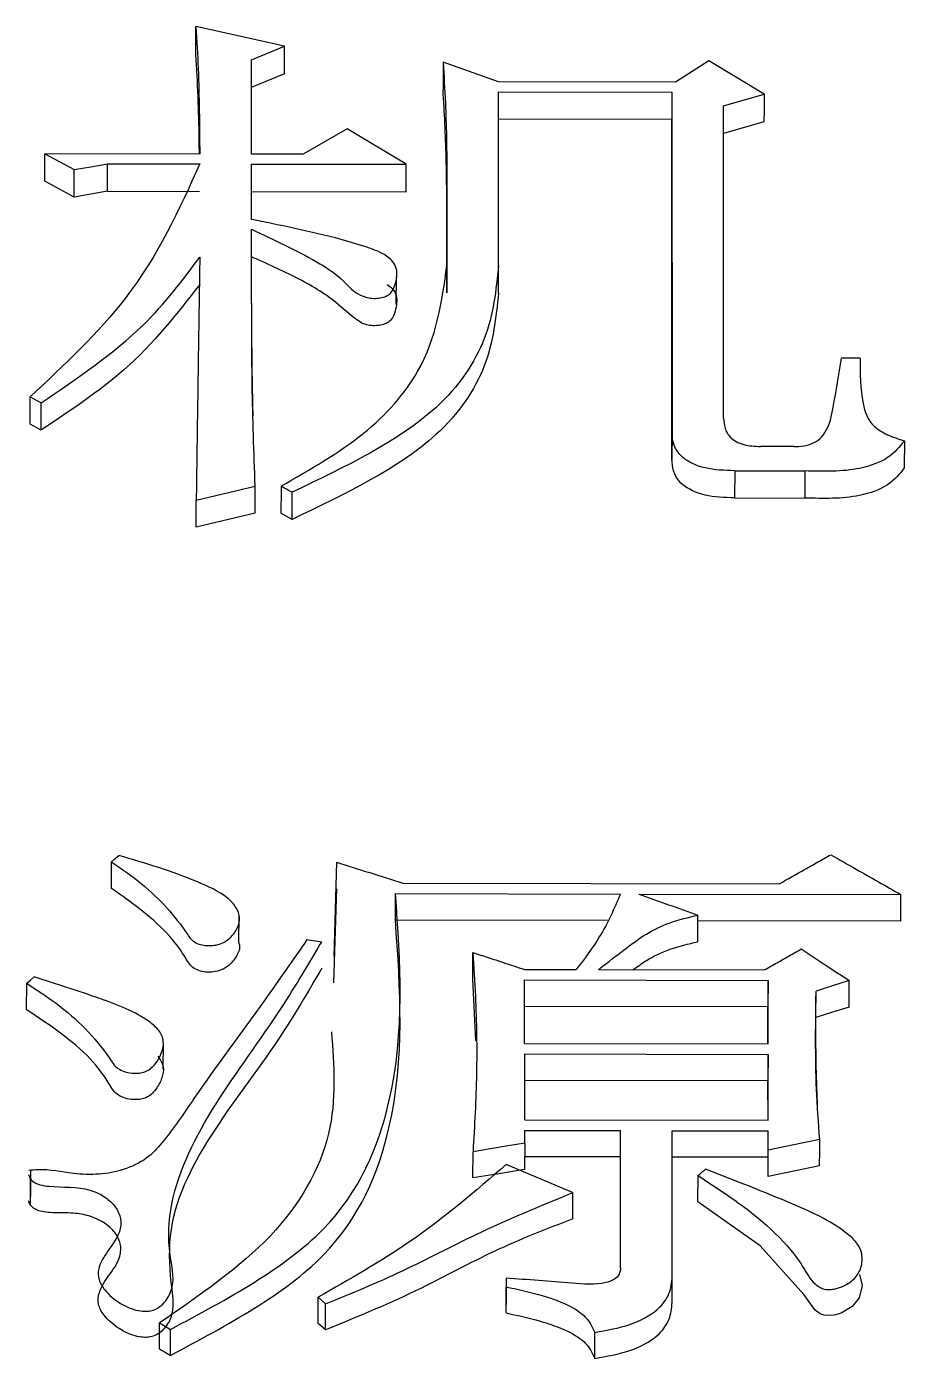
# Model space of a CAD drawing. Header units: millimetres. Extents: x 2271 to 4415, y 823 to 2339.
# Drawn here: x 2761.982 to 2764.557, y 2137.497 to 2141.4 of the extents above; entities that cross this region are included whole.
import ezdxf

# ---------------------------------------------------------------- set-up
doc = ezdxf.new("R2010")
doc.units = ezdxf.units.MM

msp = doc.modelspace()

# ---------------------------------------------------------------- linework, layer by layer
at = {"color": 7, "linetype": 'Continuous', "lineweight": 25}
for p, q in [((2762.7387, 2141.3424), (2762.4791, 2141.4001)), ((2762.6414, 2141.3025), (2762.7387, 2141.3424)), ((2762.6415, 2141.0263), (2762.6414, 2141.3025)), ((2763.2039, 2141.2958), (2763.2036, 2141.2147)), ((2763.3662, 2141.2381), (2763.2039, 2141.2958)), ((2763.9827, 2141.3001), (2763.8854, 2141.2371)), ((2764.145, 2141.2022), (2763.9827, 2141.3001)), ((2762.7385, 2141.2613), (2762.6411, 2141.2215)), ((2763.8854, 2141.2371), (2763.3662, 2141.2381)), ((2763.3662, 2141.2094), (2763.8746, 2141.2084)), ((2763.3664, 2140.6998), (2763.3662, 2141.2094)), ((2763.8746, 2141.2084), (2763.8744, 2141.1275)), ((2763.8746, 2141.2084), (2763.8751, 2140.2112)), ((2764.0261, 2141.1679), (2764.145, 2141.2022)), ((2764.0265, 2140.2523), (2764.0261, 2141.1679)), ((2763.8744, 2141.1275), (2763.3659, 2141.1284)), ((2763.8748, 2140.1315), (2763.8744, 2141.1275)), ((2764.1448, 2141.1212), (2764.0258, 2141.087)), ((2762.9227, 2141.1009), (2762.793, 2141.0261)), ((2763.0959, 2140.9966), (2762.9227, 2141.1009)), ((2762.0355, 2140.9467), (2762.0358, 2141.0275)), ((2762.0358, 2141.0275), (2762.1223, 2140.981)), ((2762.4901, 2141.0266), (2762.0358, 2141.0275)), ((2762.793, 2141.0261), (2762.6415, 2141.0263)), ((2762.1221, 2140.9004), (2762.1223, 2140.981)), ((2762.2194, 2140.9175), (2762.2197, 2140.9982)), ((2762.2197, 2140.9982), (2762.4901, 2140.9977)), ((2762.6415, 2140.9974), (2763.0959, 2140.9966)), ((2762.6416, 2140.8351), (2762.6415, 2140.9974)), ((2763.2149, 2140.979), (2763.2146, 2140.8983)), ((2763.2149, 2140.979), (2763.215, 2140.7001)), ((2762.1221, 2140.9004), (2762.0355, 2140.9467)), ((2762.2194, 2140.9175), (2762.1221, 2140.9004)), ((2762.2194, 2140.9175), (2762.4898, 2140.917)), ((2762.6416, 2140.9167), (2763.0956, 2140.9159)), ((2763.2148, 2140.6198), (2763.2146, 2140.8983)), ((2763.215, 2140.7001), (2763.2148, 2140.6198)), ((2763.3662, 2140.6185), (2763.3664, 2140.6993)), ((2763.0664, 2140.5859), (2763.0667, 2140.667)), ((2764.4266, 2140.4284), (2764.3726, 2140.4285)), ((2761.9926, 2140.2353), (2761.9928, 2140.3151)), ((2761.9928, 2140.3151), (2762.0253, 2140.2974)), ((2762.025, 2140.2176), (2761.9926, 2140.2353)), ((2763.8751, 2140.2112), (2763.8748, 2140.1315)), ((2764.5566, 2140.1863), (2764.5563, 2140.1066)), ((2764.2321, 2140.1691), (2764.1347, 2140.1693)), ((2764.059, 2140.0982), (2764.0588, 2140.0187)), ((2764.059, 2140.0982), (2764.2645, 2140.0979)), ((2764.2645, 2140.0979), (2764.2643, 2140.0183)), ((2762.4797, 2140.012), (2762.6528, 2140.0533)), ((2762.4795, 2139.9326), (2762.4797, 2140.012)), ((2764.0588, 2140.0187), (2764.2643, 2140.0183)), ((2762.6525, 2139.9738), (2762.4795, 2139.9326)), ((2762.7607, 2139.9558), (2762.7282, 2139.9737)), ((2762.2311, 2138.8743), (2762.2313, 2138.9524)), ((2762.8912, 2138.9511), (2762.883, 2138.6752)), ((2762.8909, 2138.8731), (2762.8828, 2138.5977)), ((2763.064, 2138.7809), (2763.0643, 2138.8588)), ((2763.0643, 2138.8588), (2763.724, 2138.8576)), ((2763.0859, 2138.8895), (2764.1892, 2138.8874)), ((2763.7782, 2138.8575), (2764.5462, 2138.8561)), ((2762.6052, 2138.7178), (2762.6054, 2138.7965)), ((2763.6856, 2138.7798), (2763.064, 2138.7809)), ((2763.951, 2138.7179), (2763.9513, 2138.7958)), ((2764.5459, 2138.7782), (2763.9512, 2138.7793)), ((2762.8046, 2138.7241), (2762.8479, 2138.7178)), ((2763.2912, 2138.6085), (2763.2914, 2138.6862)), ((2763.4429, 2138.6365), (2763.5943, 2138.6363)), ((2763.6592, 2138.6361), (2764.146, 2138.6352)), ((2761.9824, 2138.5185), (2761.9826, 2138.5961)), ((2763.2996, 2138.4277), (2763.2912, 2138.6085)), ((2763.4429, 2138.6057), (2764.1568, 2138.6043)), ((2763.4429, 2138.4199), (2763.4429, 2138.6057)), ((2764.1568, 2138.6043), (2764.1566, 2138.5268)), ((2764.1569, 2138.4186), (2764.1568, 2138.6043)), ((2764.2974, 2138.5422), (2764.2975, 2138.5732)), ((2764.1566, 2138.5268), (2763.4427, 2138.5281)), ((2764.1566, 2138.4186), (2764.1566, 2138.5268)), ((2762.3833, 2138.344), (2762.3835, 2138.4222)), ((2763.4429, 2138.4199), (2764.1569, 2138.4186)), ((2763.443, 2138.3889), (2764.1569, 2138.3875)), ((2763.443, 2138.1958), (2763.443, 2138.3889)), ((2764.1569, 2138.3875), (2764.1566, 2138.3102)), ((2764.1569, 2138.1945), (2764.1569, 2138.3875)), ((2764.1566, 2138.3102), (2763.4427, 2138.3116)), ((2764.1567, 2138.1945), (2764.1566, 2138.3102)), ((2763.443, 2138.1958), (2764.1569, 2138.1945)), ((2763.443, 2138.1646), (2763.7243, 2138.1641)), ((2763.443, 2138.1271), (2763.443, 2138.1646)), ((2763.724, 2138.0871), (2763.7243, 2138.1641)), ((2763.7243, 2137.7624), (2763.7243, 2138.1641)), ((2763.8757, 2138.1638), (2764.1569, 2138.1633)), ((2763.8758, 2137.7369), (2763.8757, 2138.1638)), ((2764.157, 2138.1071), (2764.1569, 2138.1633)), ((2763.443, 2138.1271), (2763.4428, 2138.0502)), ((2763.2913, 2138.0255), (2763.2916, 2138.1024)), ((2763.724, 2138.0871), (2763.4428, 2138.0876)), ((2763.7241, 2137.7615), (2763.724, 2138.0871)), ((2764.1567, 2138.0863), (2763.8754, 2138.0868)), ((2764.1567, 2138.0301), (2764.157, 2138.1071)), ((2764.1567, 2138.0301), (2764.1567, 2138.0863)), ((2761.9935, 2138.0482), (2761.9933, 2137.9713)), ((2763.5837, 2137.9828), (2763.3891, 2138.0646)), ((2761.9933, 2137.9466), (2761.9935, 2138.0234)), ((2763.5842, 2137.9057), (2763.5845, 2137.9825)), ((2763.389, 2137.7315), (2763.3888, 2137.655)), ((2763.389, 2137.7315), (2763.389, 2137.7062)), ((2763.8755, 2137.6604), (2763.8758, 2137.7369)), ((2763.3888, 2137.6298), (2763.389, 2137.7062)), ((2762.8371, 2137.5993), (2762.8374, 2137.6756)), ((2762.8374, 2137.6756), (2762.859, 2137.6567)), ((2762.859, 2137.58), (2762.8593, 2137.6564)), ((2763.3888, 2137.6298), (2763.3888, 2137.655)), ((2762.3719, 2137.5243), (2762.3722, 2137.6006)), ((2762.4044, 2137.5053), (2762.4046, 2137.5816)), ((2762.8587, 2137.5803), (2762.8371, 2137.5993)), ((2763.6484, 2137.4967), (2763.6486, 2137.5729))]:
    msp.add_line(p, q, dxfattribs=at)
at = {"color": 7, "linetype": 'Continuous', "lineweight": 25, "flags": 128}
for points in [[(2762.4788, 2141.3189), (2762.479, 2141.3644), (2762.4791, 2141.4001)], [(2762.7385, 2141.2613), (2762.7386, 2141.3067), (2762.7387, 2141.3424)], [(2764.145, 2141.2022), (2764.1449, 2141.1569), (2764.1448, 2141.1212)], [(2762.1223, 2140.981), (2762.171, 2140.9896), (2762.2197, 2140.9982)], [(2763.0956, 2140.9159), (2763.0958, 2140.9611), (2763.0959, 2140.9966)], [(2762.025, 2140.2176), (2762.0251, 2140.2525), (2762.0252, 2140.2749), (2762.0253, 2140.2974)], [(2762.6525, 2139.9738), (2762.6527, 2140.0183), (2762.6528, 2140.0533)], [(2762.7285, 2140.0532), (2762.7284, 2140.0184), (2762.7283, 2139.9961), (2762.7282, 2139.9737)], [(2762.761, 2140.0353), (2762.7528, 2140.0398), (2762.7447, 2140.0442), (2762.7366, 2140.0487), (2762.7285, 2140.0532)], [(2762.7607, 2139.9558), (2762.7608, 2139.9906), (2762.7609, 2140.0129), (2762.761, 2140.0353)], [(2762.2313, 2138.9524), (2762.2421, 2138.9615), (2762.2529, 2138.9707)], [(2764.5459, 2138.7782), (2764.5461, 2138.8218), (2764.5462, 2138.8561)], [(2761.9826, 2138.596), (2761.9934, 2138.6053), (2762.0042, 2138.6145)], [(2764.3948, 2138.6039), (2764.3705, 2138.5962), (2764.3461, 2138.5886), (2764.3218, 2138.5809), (2764.2975, 2138.5732)], [(2764.3946, 2138.5263), (2764.3947, 2138.5698), (2764.3948, 2138.6039)], [(2764.3946, 2138.5263), (2764.3459, 2138.511), (2764.2972, 2138.4956)], [(2764.1567, 2138.0863), (2764.1568, 2138.1294), (2764.1569, 2138.1633)], [(2763.443, 2138.1271), (2763.3946, 2138.1192), (2763.3431, 2138.1108), (2763.2916, 2138.1024)], [(2764.3084, 2138.138), (2764.2608, 2138.1283), (2764.2089, 2138.1177), (2764.157, 2138.1071)], [(2764.3081, 2138.0611), (2764.3083, 2138.1042), (2764.3084, 2138.138)], [(2763.4428, 2138.0502), (2763.367, 2138.0378), (2763.2913, 2138.0255)], [(2764.3081, 2138.0611), (2764.2324, 2138.0456), (2764.1567, 2138.0301)], [(2763.9512, 2137.9555), (2763.9513, 2137.9835), (2763.9514, 2138.0079), (2763.9515, 2138.0323)], [(2764.4249, 2137.7423), (2764.4326, 2137.71), (2764.4237, 2137.6741), (2764.4036, 2137.6488), (2764.3712, 2137.6296), (2764.3507, 2137.6235), (2764.3339, 2137.6219), (2764.3211, 2137.6234), (2764.3098, 2137.6276), (2764.2949, 2137.6382), (2764.2618, 2137.6835), (2764.1335, 2137.8264), (2763.9512, 2137.9555), (2763.9512, 2137.9555)], [(2762.3722, 2137.6006), (2762.3884, 2137.5911), (2762.4046, 2137.5816)], [(2762.3719, 2137.5243), (2762.3802, 2137.5195), (2762.3884, 2137.5147), (2762.4044, 2137.5053)]]:
    msp.add_lwpolyline(points, dxfattribs=at)
at = {"color": 7, "linetype": 'Continuous', "lineweight": 25}
for points, knots in [([(2762.4791, 2141.4001), (2762.4814, 2141.3591), (2762.4861, 2141.2767), (2762.4891, 2141.1522), (2762.4898, 2141.0685), (2762.4901, 2141.0266)], [0, 0, 0, 0, 0.3308169, 0.6653894, 1, 1, 1, 1]), ([(2762.489, 2141.0266), (2762.4889, 2141.0407), (2762.4884, 2141.0966), (2762.4859, 2141.1941), (2762.4812, 2141.2773), (2762.4788, 2141.3189)], [0, 0, 0, 0, 0.143275, 0.571599, 1, 1, 1, 1]), ([(2763.2039, 2141.2958), (2763.2063, 2141.2559), (2763.2106, 2141.1834), (2763.2139, 2141.0777), (2763.2145, 2141.0119), (2763.2149, 2140.979)], [0, 0, 0, 0, 0.3791836, 0.6895692, 1, 1, 1, 1]), ([(2763.2146, 2140.8983), (2763.2142, 2140.9381), (2763.2135, 2141.011), (2763.2095, 2141.1164), (2763.2056, 2141.1819), (2763.2036, 2141.2147)], [0, 0, 0, 0, 0.375918, 0.687936, 1, 1, 1, 1]), ([(2762.4901, 2140.9977), (2762.4294, 2140.8634), (2762.3205, 2140.6222), (2762.0935, 2140.4094), (2761.9928, 2140.3151)], [0, 0, 0, 0, 0.556811, 1, 1, 1, 1]), ([(2762.6417, 2140.8061), (2762.7074, 2140.7756), (2762.8022, 2140.7316), (2762.9092, 2140.6641), (2762.9433, 2140.6159), (2762.9899, 2140.6038), (2763.0097, 2140.6033), (2763.0287, 2140.6064), (2763.0439, 2140.6132), (2763.0563, 2140.6253), (2763.0658, 2140.6515), (2763.0729, 2140.6826), (2763.0557, 2140.7151), (2763.0234, 2140.7392), (2762.9046, 2140.7799), (2762.7729, 2140.8084), (2762.6612, 2140.8311), (2762.6416, 2140.8351)], [0, 0, 0, 0, 0.209543, 0.302706, 0.395798, 0.412004, 0.428186, 0.444961, 0.461038, 0.475088, 0.504153, 0.574083, 0.604651, 0.646233, 0.701501, 0.94765, 1, 1, 1, 1]), ([(2762.6528, 2140.0533), (2762.6492, 2140.1526), (2762.6428, 2140.3288), (2762.6425, 2140.5794), (2762.6419, 2140.7305), (2762.6416, 2140.806)], [0, 0, 0, 0, 0.392543, 0.696266, 1, 1, 1, 1]), ([(2762.0253, 2140.2974), (2762.1326, 2140.3705), (2762.3229, 2140.5002), (2762.4394, 2140.6566), (2762.4902, 2140.7248)], [0, 0, 0, 0, 0.564151, 1, 1, 1, 1]), ([(2762.4902, 2140.7248), (2762.4889, 2140.6401), (2762.4865, 2140.4799), (2762.483, 2140.2422), (2762.4808, 2140.0887), (2762.4797, 2140.012)], [0, 0, 0, 0, 0.359303, 0.679648, 1, 1, 1, 1]), ([(2763.0394, 2140.6444), (2763.0449, 2140.6405), (2763.0581, 2140.6312), (2763.0717, 2140.6039), (2763.0652, 2140.5726), (2763.0568, 2140.5447), (2763.0409, 2140.5314), (2763.0255, 2140.5256), (2763.0077, 2140.5231), (2762.9887, 2140.5238), (2762.9684, 2140.529), (2762.933, 2140.5519), (2762.8815, 2140.6031), (2762.7758, 2140.6662), (2762.6865, 2140.7057), (2762.6414, 2140.7256)], [0, 0, 0, 0, 0.034268, 0.082278, 0.186458, 0.246156, 0.270401, 0.294761, 0.317751, 0.343591, 0.370378, 0.404227, 0.551168, 0.773384, 1, 1, 1, 1]), ([(2762.7285, 2140.0532), (2762.8136, 2140.1019), (2762.9818, 2140.1983), (2763.176, 2140.4202), (2763.2003, 2140.5944), (2763.215, 2140.7001)], [0, 0, 0, 0, 0.287344, 0.567754, 1, 1, 1, 1]), ([(2763.3664, 2140.6998), (2763.359, 2140.628), (2763.3442, 2140.4837), (2763.1725, 2140.232), (2762.9182, 2140.1104), (2762.761, 2140.0353)], [0, 0, 0, 0, 0.274101, 0.551296, 1, 1, 1, 1]), ([(2762.4899, 2140.6445), (2762.4231, 2140.5581), (2762.3026, 2140.4025), (2762.1105, 2140.2745), (2762.025, 2140.2176)], [0, 0, 0, 0, 0.5553249, 1, 1, 1, 1]), ([(2762.6466, 2140.2594), (2762.6459, 2140.2908), (2762.6434, 2140.4024), (2762.6427, 2140.5261), (2762.6422, 2140.615)], [0, 0, 0, 0, 0.280635, 1, 1, 1, 1]), ([(2763.3662, 2140.6195), (2763.3588, 2140.5478), (2763.3439, 2140.4036), (2763.1722, 2140.1523), (2762.9179, 2140.0309), (2762.7607, 2139.9558)], [0, 0, 0, 0, 0.274008, 0.551158, 1, 1, 1, 1]), ([(2764.2321, 2140.1691), (2764.2419, 2140.1695), (2764.2615, 2140.1702), (2764.2896, 2140.1783), (2764.3107, 2140.1926), (2764.3372, 2140.2275), (2764.3522, 2140.3081), (2764.3645, 2140.3807), (2764.3726, 2140.4285)], [0, 0, 0, 0, 0.060271, 0.119774, 0.185648, 0.251104, 0.507362, 1, 1, 1, 1]), ([(2764.4266, 2140.4284), (2764.4268, 2140.3844), (2764.4271, 2140.3176), (2764.4509, 2140.2362), (2764.506, 2140.2023), (2764.5396, 2140.1916), (2764.5566, 2140.1863)], [0, 0, 0, 0, 0.4923877, 0.7481706, 0.8725672, 1, 1, 1, 1]), ([(2764.0265, 2140.2523), (2764.027, 2140.2427), (2764.0282, 2140.2233), (2764.0416, 2140.1994), (2764.0623, 2140.1831), (2764.0918, 2140.1715), (2764.1177, 2140.1702), (2764.1347, 2140.1693)], [0, 0, 0, 0, 0.24079, 0.483382, 0.613891, 0.747761, 1, 1, 1, 1]), ([(2764.059, 2140.0982), (2764.0294, 2140.0993), (2763.9714, 2140.1013), (2763.904, 2140.1322), (2763.8781, 2140.173), (2763.8761, 2140.1985), (2763.8751, 2140.2112)], [0, 0, 0, 0, 0.294497, 0.5757322, 0.789017, 1, 1, 1, 1]), ([(2764.5566, 2140.1863), (2764.5427, 2140.1687), (2764.5145, 2140.1331), (2764.4074, 2140.0939), (2764.3194, 2140.0964), (2764.2645, 2140.0979)], [0, 0, 0, 0, 0.268924, 0.544059, 1, 1, 1, 1]), ([(2764.0588, 2140.0187), (2764.0291, 2140.0198), (2763.9712, 2140.0218), (2763.9038, 2140.0526), (2763.8778, 2140.0933), (2763.8758, 2140.1188), (2763.8748, 2140.1315)], [0, 0, 0, 0, 0.29468, 0.575963, 0.789151, 1, 1, 1, 1]), ([(2764.5563, 2140.1066), (2764.5424, 2140.0891), (2764.5142, 2140.0535), (2764.4071, 2140.0144), (2764.3191, 2140.0168), (2764.2643, 2140.0183)], [0, 0, 0, 0, 0.268765, 0.543897, 1, 1, 1, 1]), ([(2764.1892, 2138.8874), (2764.2145, 2138.9017), (2764.2523, 2138.9231), (2764.3028, 2138.9516), (2764.328, 2138.9658), (2764.3406, 2138.9729)], [0, 0, 0, 0, 0.4999999, 0.7499999, 1, 1, 1, 1]), ([(2764.3406, 2138.9729), (2764.3654, 2138.9589), (2764.412, 2138.9324), (2764.4805, 2138.8935), (2764.5243, 2138.8686), (2764.5462, 2138.8561)], [0, 0, 0, 0, 0.360725, 0.680362, 1, 1, 1, 1]), ([(2762.2313, 2138.9524), (2762.2613, 2138.9315), (2762.3518, 2138.8685), (2762.4221, 2138.7881), (2762.4629, 2138.7262), (2762.4775, 2138.7143), (2762.4964, 2138.7079), (2762.5174, 2138.7057), (2762.5387, 2138.7074), (2762.5611, 2138.715), (2762.5844, 2138.7322), (2762.6028, 2138.7576), (2762.6094, 2138.7887), (2762.5984, 2138.8193), (2762.5617, 2138.8593), (2762.4785, 2138.8967), (2762.3707, 2138.9362), (2762.2923, 2138.9592), (2762.2529, 2138.9707)], [0, 0, 0, 0, 0.117103, 0.353725, 0.376613, 0.395602, 0.414781, 0.431322, 0.450523, 0.470068, 0.496422, 0.543443, 0.584386, 0.625263, 0.671715, 0.773946, 0.886491, 1, 1, 1, 1]), ([(2762.8912, 2138.9511), (2762.9236, 2138.9408), (2762.9885, 2138.9203), (2763.0534, 2138.8998), (2763.0859, 2138.8895)], [0, 0, 0, 0, 0.499964, 1, 1, 1, 1]), ([(2762.6033, 2138.7179), (2762.6045, 2138.715), (2762.6103, 2138.7012), (2762.5997, 2138.6764), (2762.5818, 2138.6524), (2762.5595, 2138.6367), (2762.5374, 2138.6294), (2762.5137, 2138.628), (2762.4918, 2138.631), (2762.4721, 2138.6396), (2762.4587, 2138.6533), (2762.4397, 2138.6858), (2762.4007, 2138.7394), (2762.3253, 2138.8077), (2762.2626, 2138.852), (2762.2311, 2138.8743)], [0, 0, 0, 0, 0.020948, 0.099639, 0.170192, 0.207509, 0.245257, 0.277164, 0.310179, 0.342007, 0.379502, 0.420479, 0.58455, 0.790685, 1, 1, 1, 1]), ([(2762.4046, 2137.5816), (2762.5725, 2137.6714), (2762.9021, 2137.8477), (2763.1015, 2138.3258), (2763.0784, 2138.6568), (2763.0643, 2138.8588)], [0, 0, 0, 0, 0.287943, 0.565415, 1, 1, 1, 1]), ([(2763.724, 2138.8576), (2763.7055, 2138.8152), (2763.6723, 2138.7392), (2763.6182, 2138.6678), (2763.5943, 2138.6363)], [0, 0, 0, 0, 0.557901, 1, 1, 1, 1]), ([(2763.7782, 2138.8575), (2763.7927, 2138.8523), (2763.8217, 2138.842), (2763.8794, 2138.8214), (2763.9226, 2138.806), (2763.9513, 2138.7958)], [0, 0, 0, 0, 0.251429, 0.502858, 1, 1, 1, 1]), ([(2762.4044, 2137.5053), (2762.5722, 2137.595), (2762.9018, 2137.771), (2763.1013, 2138.2485), (2763.0781, 2138.5791), (2763.064, 2138.7809)], [0, 0, 0, 0, 0.288063, 0.56551, 1, 1, 1, 1]), ([(2763.6592, 2138.6361), (2763.6869, 2138.6576), (2763.7326, 2138.6931), (2763.7984, 2138.7418), (2763.8679, 2138.7763), (2763.9233, 2138.7892), (2763.9513, 2138.7958)], [0, 0, 0, 0, 0.334901, 0.5526, 0.773626, 1, 1, 1, 1]), ([(2761.9881, 2138.0355), (2761.9895, 2138.0313), (2761.9925, 2138.0228), (2762.0044, 2138.012), (2762.0234, 2138.0039), (2762.0789, 2137.9968), (2762.1507, 2138.0017), (2762.2141, 2137.9706), (2762.2452, 2137.9411), (2762.2614, 2137.9055), (2762.2559, 2137.8568), (2762.2186, 2137.811), (2762.1913, 2137.7645), (2762.1919, 2137.7268), (2762.2137, 2137.6911), (2762.2474, 2137.6621), (2762.2861, 2137.6428), (2762.3134, 2137.6353), (2762.3361, 2137.634), (2762.3554, 2137.6377), (2762.3749, 2137.6482), (2762.3969, 2137.6709), (2762.4197, 2137.7229), (2762.3945, 2137.8187), (2762.4096, 2138.1068), (2762.6612, 2138.4004), (2762.8099, 2138.6532), (2762.8479, 2138.7178)], [0, 0, 0, 0, 0.007532, 0.015045, 0.022339, 0.032492, 0.077586, 0.097853, 0.118059, 0.139007, 0.161063, 0.201244, 0.228029, 0.246597, 0.265098, 0.293546, 0.308249, 0.319175, 0.32621, 0.333308, 0.341053, 0.354197, 0.379104, 0.432719, 0.519875, 0.877276, 1, 1, 1, 1]), ([(2762.8046, 2138.7241), (2762.7636, 2138.6646), (2762.6562, 2138.5091), (2762.5071, 2138.3121), (2762.4035, 2138.1541), (2762.3375, 2138.0806), (2762.2711, 2138.0484), (2762.1949, 2138.034), (2762.1092, 2138.0366), (2762.0417, 2138.0527), (2761.9978, 2138.0484), (2761.9889, 2138.0475)], [0, 0, 0, 0, 0.208324, 0.544786, 0.696319, 0.752997, 0.810434, 0.859924, 0.910792, 0.98187, 1, 1, 1, 1]), ([(2763.7616, 2138.636), (2763.774, 2138.6451), (2763.8052, 2138.6681), (2763.8678, 2138.6984), (2763.9231, 2138.7114), (2763.951, 2138.7179)], [0, 0, 0, 0, 0.2452667, 0.6180707, 1, 1, 1, 1]), ([(2763.2914, 2138.6862), (2763.294, 2138.6435), (2763.3012, 2138.5255), (2763.3046, 2138.331), (2763.2959, 2138.1787), (2763.2916, 2138.1024)], [0, 0, 0, 0, 0.221005, 0.610214, 1, 1, 1, 1]), ([(2763.2914, 2138.6862), (2763.3062, 2138.6813), (2763.3359, 2138.6716), (2763.3863, 2138.6551), (2763.422, 2138.6434), (2763.4429, 2138.6365)], [0, 0, 0, 0, 0.293254, 0.586508, 1, 1, 1, 1]), ([(2764.146, 2138.6352), (2764.1584, 2138.6423), (2764.1826, 2138.656), (2764.2186, 2138.6765), (2764.2423, 2138.69), (2764.2542, 2138.6967)], [0, 0, 0, 0, 0.342692, 0.671346, 1, 1, 1, 1]), ([(2764.2542, 2138.6967), (2764.2776, 2138.6813), (2764.3128, 2138.6581), (2764.3597, 2138.6271), (2764.3831, 2138.6117), (2764.3948, 2138.6039)], [0, 0, 0, 0, 0.5, 0.75, 1, 1, 1, 1]), ([(2762.8477, 2138.6401), (2762.8074, 2138.5708), (2762.6574, 2138.3132), (2762.3825, 2138.0111), (2762.4037, 2137.7258), (2762.4161, 2137.6335), (2762.3934, 2137.5906), (2762.373, 2137.5711), (2762.356, 2137.5616), (2762.3372, 2137.5579), (2762.3165, 2137.5585), (2762.2865, 2137.5658), (2762.2456, 2137.5866), (2762.2102, 2137.6182), (2762.1896, 2137.6557), (2762.194, 2137.6964), (2762.2238, 2137.74), (2762.2559, 2137.7841), (2762.2612, 2137.8286), (2762.2446, 2137.8653), (2762.211, 2137.8963), (2762.164, 2137.9167), (2762.1084, 2137.9245), (2762.0632, 2137.9224), (2762.0287, 2137.9262), (2762.0092, 2137.9323), (2761.9962, 2137.9419), (2761.9897, 2137.9512), (2761.9883, 2137.9569), (2761.9878, 2137.9587)], [0, 0, 0, 0, 0.131658, 0.489856, 0.580865, 0.625975, 0.648579, 0.657626, 0.666758, 0.672977, 0.679171, 0.689698, 0.708198, 0.736548, 0.756172, 0.775948, 0.80565, 0.838545, 0.86016, 0.881776, 0.903777, 0.924709, 0.94361, 0.966266, 0.975088, 0.982531, 0.99002, 0.996791, 1, 1, 1, 1]), ([(2761.9826, 2138.5961), (2762.0162, 2138.5741), (2762.1176, 2138.5076), (2762.197, 2138.4211), (2762.2408, 2138.353), (2762.2581, 2138.3409), (2762.2794, 2138.3338), (2762.3013, 2138.3315), (2762.3215, 2138.3335), (2762.3392, 2138.3403), (2762.3624, 2138.3595), (2762.3788, 2138.3892), (2762.3866, 2138.4258), (2762.373, 2138.4581), (2762.317, 2138.5068), (2762.1864, 2138.5569), (2762.0686, 2138.5942), (2762.0042, 2138.6145)], [0, 0, 0, 0, 0.118687, 0.359196, 0.382948, 0.402077, 0.42122, 0.441112, 0.455767, 0.470497, 0.490907, 0.548406, 0.590663, 0.633125, 0.674263, 0.821876, 1, 1, 1, 1]), ([(2764.3084, 2138.138), (2764.3047, 2138.1874), (2764.2974, 2138.2849), (2764.2961, 2138.406), (2764.2966, 2138.5016), (2764.2972, 2138.5493), (2764.2975, 2138.5732)], [0, 0, 0, 0, 0.33903, 0.669456, 0.834726, 1, 1, 1, 1]), ([(2762.3675, 2138.3829), (2762.374, 2138.3723), (2762.3866, 2138.3517), (2762.3804, 2138.3173), (2762.3661, 2138.2904), (2762.3494, 2138.2709), (2762.3342, 2138.2607), (2762.3174, 2138.2557), (2762.2982, 2138.2544), (2762.2769, 2138.2571), (2762.2556, 2138.2646), (2762.2379, 2138.2784), (2762.2156, 2138.3174), (2762.1713, 2138.3784), (2762.0835, 2138.451), (2762.0163, 2138.4959), (2761.9824, 2138.5185)], [0, 0, 0, 0, 0.0680461, 0.1331653, 0.2049742, 0.2404727, 0.2675876, 0.2891711, 0.310682, 0.3411009, 0.371791, 0.4026838, 0.4467497, 0.6225505, 0.8097536, 1, 1, 1, 1]), ([(2764.3013, 2138.2356), (2764.3015, 2138.2358), (2764.3019, 2138.2361), (2764.3003, 2138.274), (2764.2966, 2138.3872), (2764.2971, 2138.4843), (2764.2974, 2138.5422)], [0, 0, 0, 0, 0.049028, 0.109068, 0.468863, 1, 1, 1, 1]), ([(2762.8765, 2138.4541), (2762.8839, 2138.3545), (2762.8991, 2138.1497), (2762.7226, 2137.8406), (2762.4901, 2137.6814), (2762.3722, 2137.6006)], [0, 0, 0, 0, 0.318136, 0.654097, 1, 1, 1, 1]), ([(2763.3891, 2138.0646), (2763.298, 2137.9862), (2763.1341, 2137.8451), (2762.9287, 2137.7278), (2762.8374, 2137.6756)], [0, 0, 0, 0, 0.55543, 1, 1, 1, 1]), ([(2763.9515, 2138.0323), (2763.9918, 2138.006), (2764.1136, 2137.9265), (2764.2332, 2137.819), (2764.2809, 2137.7257), (2764.3053, 2137.7061), (2764.3184, 2137.6999), (2764.3341, 2137.6976), (2764.3539, 2137.6997), (2764.3794, 2137.7082), (2764.4061, 2137.7247), (2764.4278, 2137.7523), (2764.4358, 2137.7876), (2764.427, 2137.8267), (2764.3655, 2137.8881), (2764.2065, 2137.961), (2764.0591, 2138.0179), (2763.9731, 2138.0511)], [0, 0, 0, 0, 0.1170235, 0.3535333, 0.40969, 0.4219133, 0.4319578, 0.442101, 0.4536789, 0.4720752, 0.4997704, 0.527463, 0.5683227, 0.6108044, 0.6490141, 0.7951665, 1, 1, 1, 1]), ([(2763.9515, 2138.0323), (2763.9533, 2138.0339), (2763.9578, 2138.0378), (2763.965, 2138.044), (2763.9704, 2138.0487), (2763.9731, 2138.0511)], [0, 0, 0, 0, 0.249837, 0.624946, 1, 1, 1, 1]), ([(2762.8593, 2137.6564), (2762.9357, 2137.6877), (2763.0885, 2137.7505), (2763.3157, 2137.8721), (2763.488, 2137.9429), (2763.584, 2137.9824)], [0, 0, 0, 0, 0.306697, 0.613648, 1, 1, 1, 1]), ([(2763.5838, 2137.9056), (2763.5056, 2137.8752), (2763.3499, 2137.8146), (2763.1264, 2137.69), (2762.9545, 2137.6193), (2762.859, 2137.58)], [0, 0, 0, 0, 0.309683, 0.616377, 1, 1, 1, 1]), ([(2763.7244, 2137.7624), (2763.7235, 2137.754), (2763.7221, 2137.7404), (2763.7029, 2137.7257), (2763.6586, 2137.7106), (2763.5479, 2137.7205), (2763.4522, 2137.7271), (2763.389, 2137.7315)], [0, 0, 0, 0, 0.100834, 0.16221, 0.226726, 0.489604, 1, 1, 1, 1]), ([(2763.6486, 2137.5729), (2763.684, 2137.5791), (2763.7534, 2137.5912), (2763.8322, 2137.633), (2763.8713, 2137.6856), (2763.8743, 2137.7199), (2763.8758, 2137.7369)], [0, 0, 0, 0, 0.292672, 0.574648, 0.788772, 1, 1, 1, 1]), ([(2763.389, 2137.7062), (2763.4526, 2137.6923), (2763.5405, 2137.6732), (2763.6271, 2137.6194), (2763.6415, 2137.5882), (2763.6486, 2137.5729)], [0, 0, 0, 0, 0.572425, 0.789886, 1, 1, 1, 1]), ([(2763.6484, 2137.4967), (2763.6837, 2137.5028), (2763.7532, 2137.5149), (2763.8319, 2137.5566), (2763.8711, 2137.6092), (2763.874, 2137.6434), (2763.8755, 2137.6604)], [0, 0, 0, 0, 0.292833, 0.574851, 0.788896, 1, 1, 1, 1]), ([(2763.3888, 2137.6298), (2763.4524, 2137.6159), (2763.5402, 2137.5968), (2763.6268, 2137.5431), (2763.6413, 2137.512), (2763.6484, 2137.4967)], [0, 0, 0, 0, 0.57259, 0.790015, 1, 1, 1, 1])]:
    msp.add_open_spline(points, degree=3, knots=knots, dxfattribs=at)

doc.saveas('drawing.dxf')
